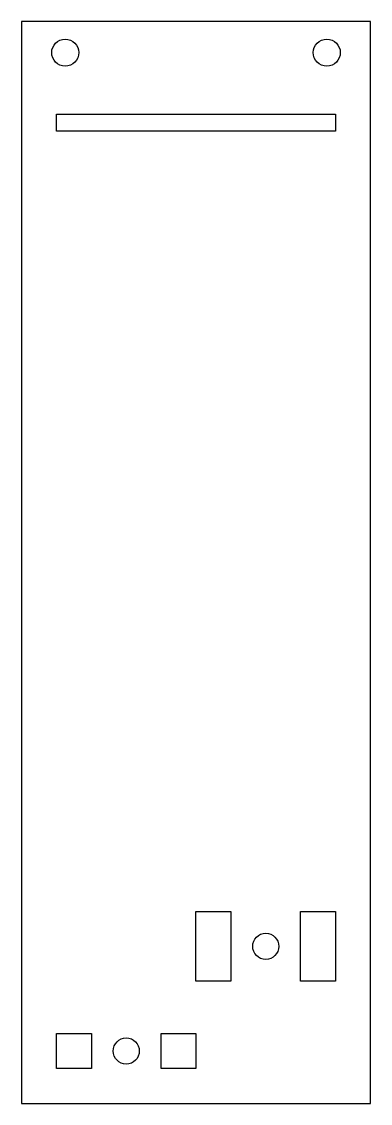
# Model space of a CAD drawing. Header units: millimetres. Extents: x 0 to 40, y -124 to 0.
import ezdxf

# ---------------------------------------------------------------- set-up
doc = ezdxf.new("R2010")
doc.units = ezdxf.units.MM

msp = doc.modelspace()

# ---------------------------------------------------------------- linework, layer by layer
for points in [[(40, -124), (40, 0), (0, 0), (0, -124)], [(4, -10.6), (36, -10.6), (36, -12.55), (4, -12.55)], [(20, -110), (20, -102), (24, -102), (24, -110)], [(36, -102), (36, -110), (32, -110), (32, -102)], [(4, -116), (8, -116), (8, -120), (4, -120)], [(16, -120), (16, -116), (20, -116), (20, -120)]]:
    msp.add_lwpolyline(points, close=True)
for centre, radius in [((5, -3.55), 1.55), ((35, -3.55), 1.55), ((28, -106), 1.5), ((12, -118), 1.5)]:
    msp.add_circle(centre, radius)

doc.saveas('drawing.dxf')
